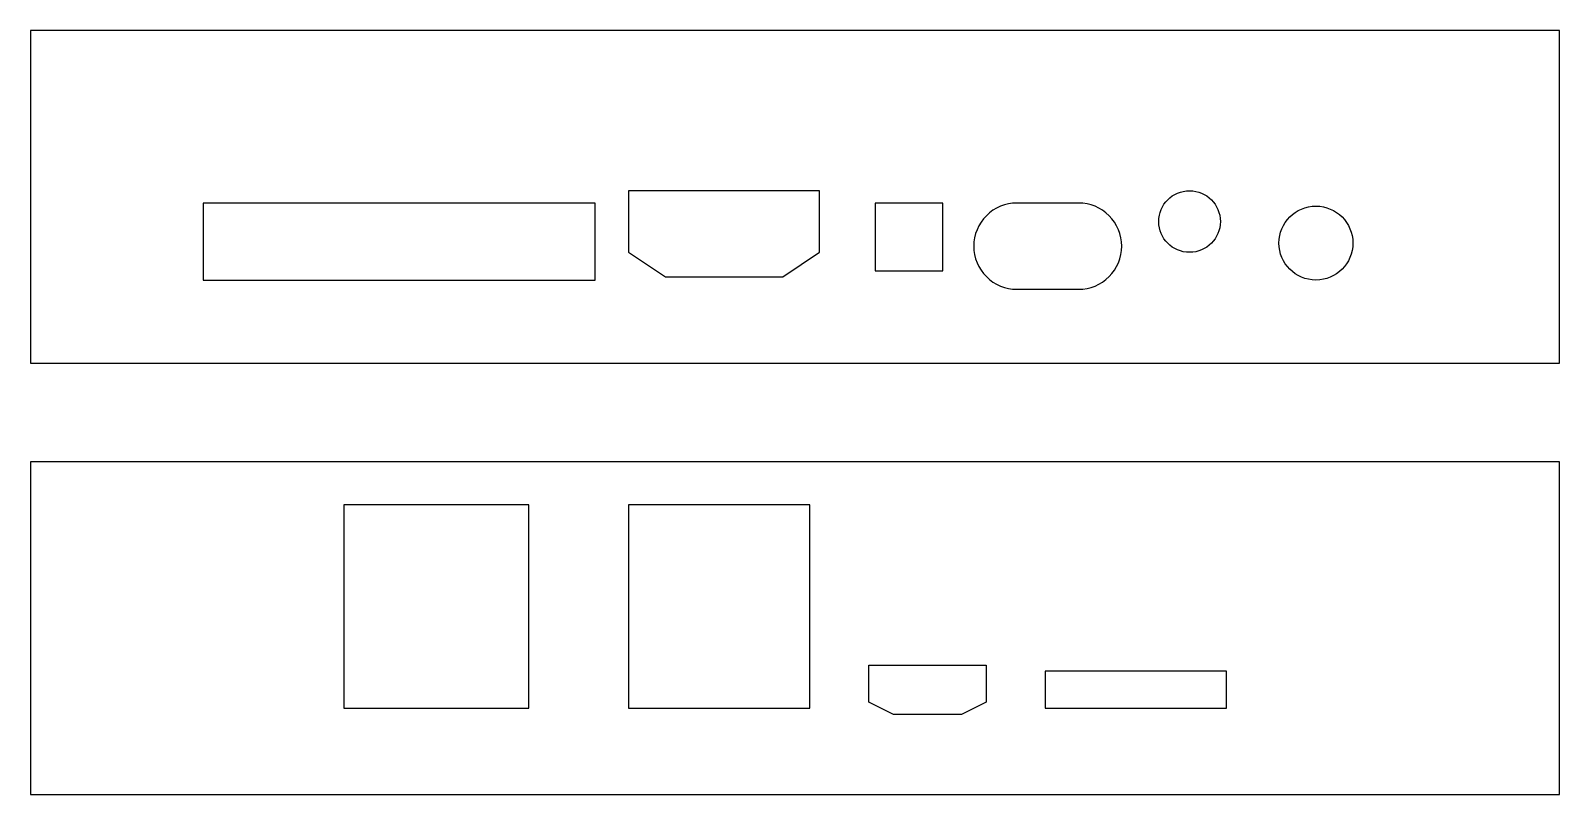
# Model space of a CAD drawing. Header units: millimetres. Extents: x 0 to 124, y 0 to 62.
import ezdxf

# ---------------------------------------------------------------- set-up
doc = ezdxf.new("R2010")
doc.units = ezdxf.units.MM
doc.layers.add('Default', color=70, linetype='Continuous')

msp = doc.modelspace()

# ---------------------------------------------------------------- linework, layer by layer
at = {"layer": 'Default'}
for points in [[(0, 35), (124, 35), (124, 62), (0, 62)], [(51.5, 42), (61, 42), (64, 44), (64, 49), (48.5, 49), (48.5, 44)], [(14, 41.75), (45.8, 41.75), (45.8, 48), (14, 48)], [(68.5, 42.5), (74, 42.5), (74, 48), (68.5, 48)], [(0, 0), (124, 0), (124, 27), (0, 27)], [(25.4, 7), (40.4, 7), (40.4, 23.5), (25.4, 23.5)], [(48.5, 7), (63.2, 7), (63.2, 23.5), (48.5, 23.5)], [(68, 7.5), (68, 10.5), (77.5, 10.5), (77.5, 7.5), (75.5, 6.5), (70, 6.5)], [(82.3, 7), (97, 7), (97, 10), (82.3, 10)]]:
    msp.add_lwpolyline(points, close=True, dxfattribs=at)
msp.add_lwpolyline([(80, 41), (85, 41, 0.414214), (88.5, 44.5, 0.414214), (88.5, 44.5, 0.414214), (85, 48), (80, 48, 0.414214), (76.5, 44.5, 0.414214), (76.5, 44.5, 0.414214)], format="xyb", close=True, dxfattribs=at)
for centre, radius in [((94, 46.5), 2.5), ((104.25, 44.75), 3)]:
    msp.add_circle(centre, radius, dxfattribs=at)

doc.saveas('drawing.dxf')
